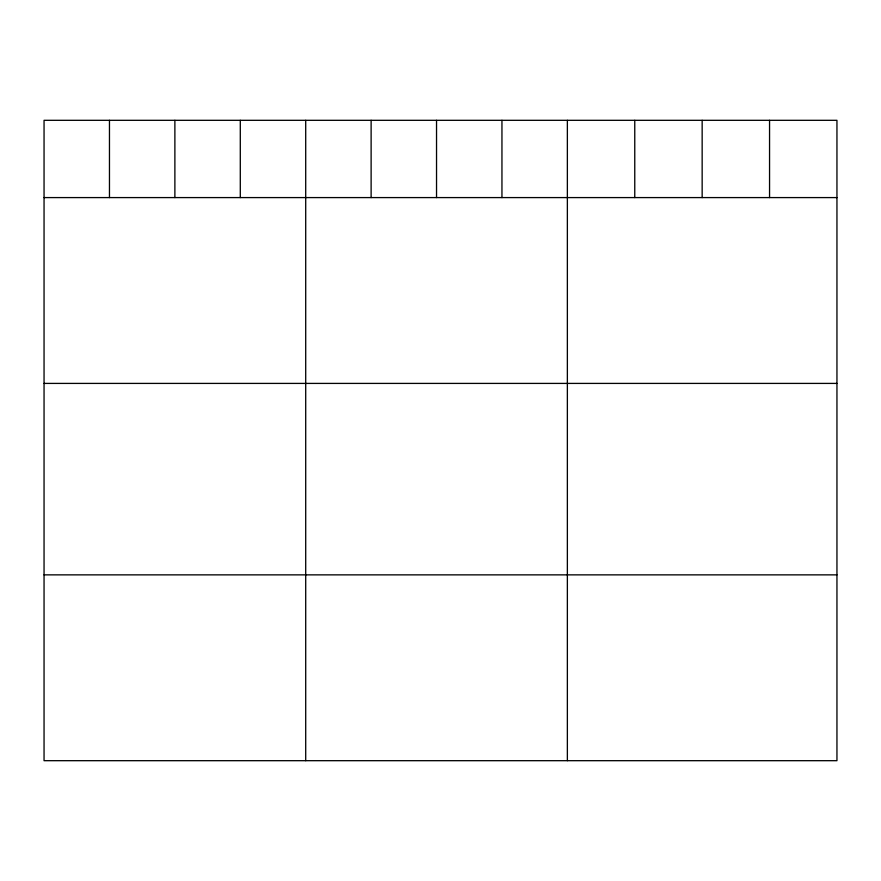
<?xml version="1.0" encoding="UTF-8"?>
<svg xmlns="http://www.w3.org/2000/svg" width="881" height="881" viewBox="0 0 881 881"><rect width="100%" height="100%" fill="white"/><g stroke="black" fill="none" stroke-linecap="round" stroke-linejoin="round"><path stroke-width="1.32" d="M836.95 197.586L836.95 760.688L44.05 760.688L44.05 120.312L836.95 120.312L836.95 197.586L44.05 197.586M44.05 383.411L836.95 383.411M44.05 574.864L836.95 574.864M769.553 120.312L769.553 197.586M702.157 120.312L702.157 197.586M634.76 120.312L634.76 197.586M567.364 120.312L567.364 760.688M501.95 120.312L501.95 197.586M436.536 120.312L436.536 197.586M371.121 120.312L371.121 197.586M305.707 120.312L305.707 760.688M240.293 120.312L240.293 197.586M174.879 120.312L174.879 197.586M109.464 120.312L109.464 197.586"/></g></svg>
